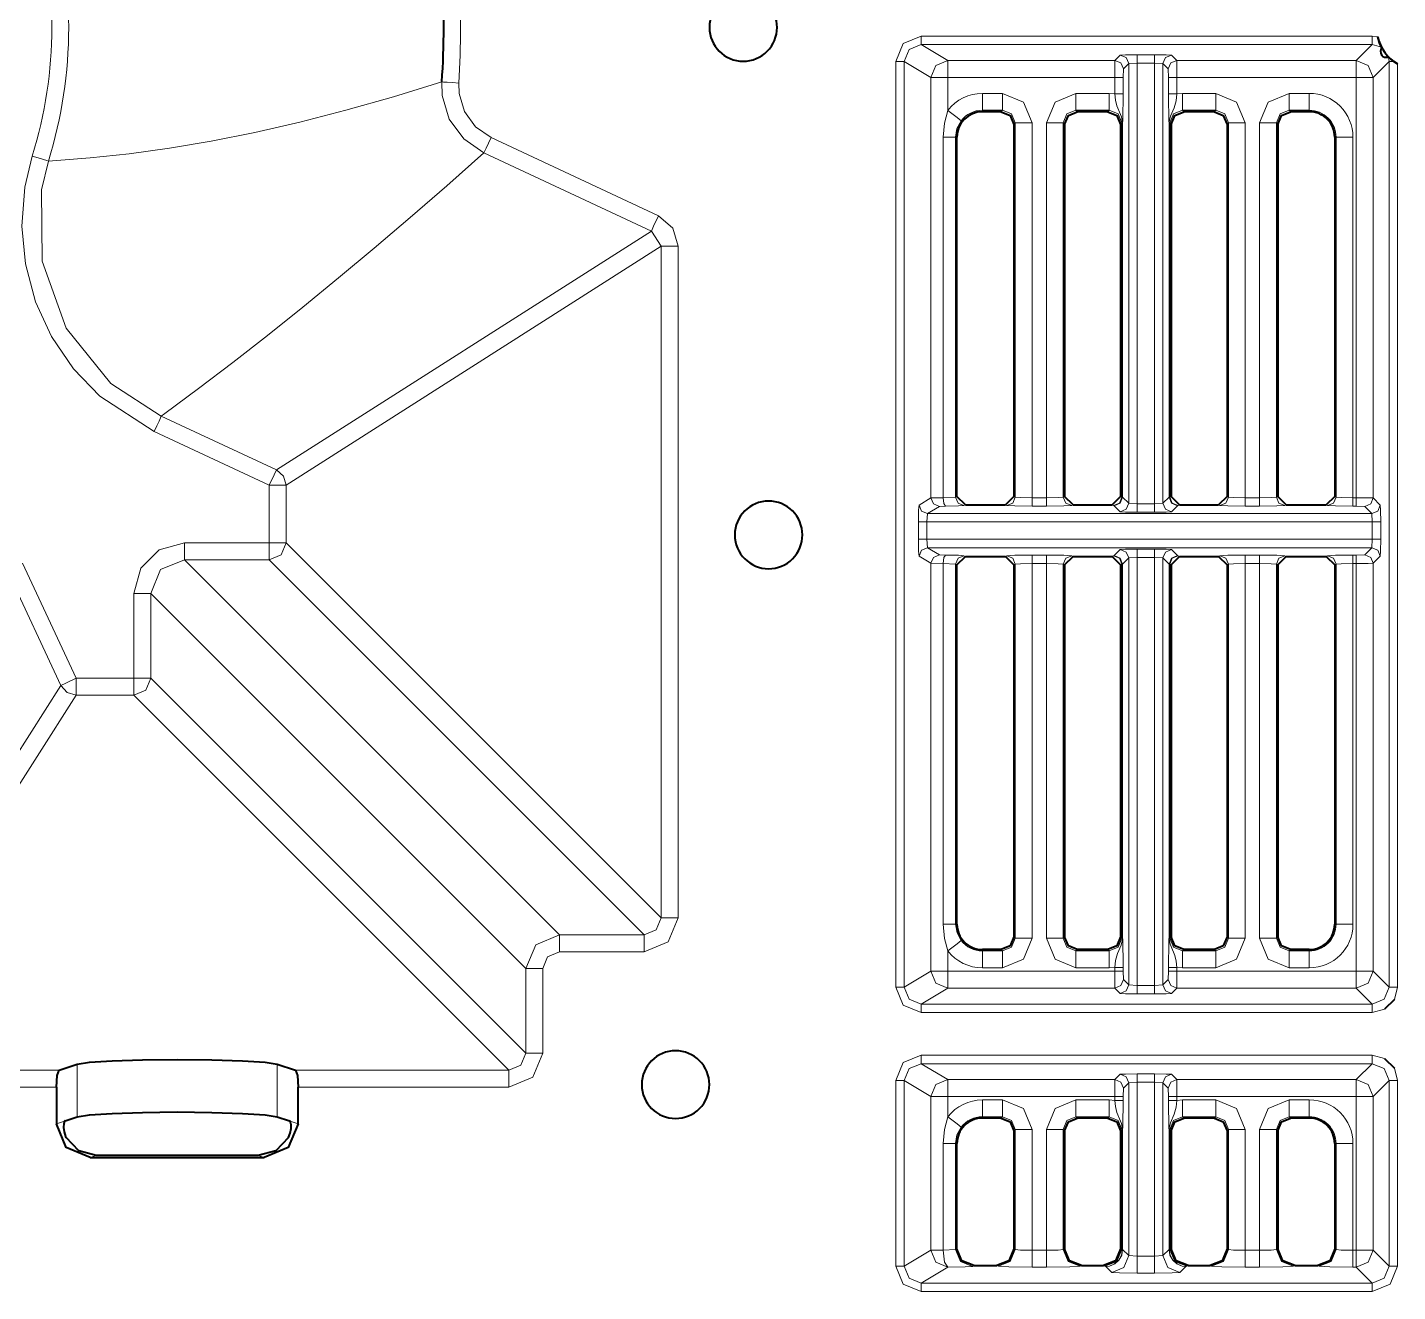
# Model space of a CAD drawing. Header units: millimetres. Extents: x 0 to 2941, y -405 to 1422.
# Drawn here: x 795.7 to 876.8, y 1128.5 to 1203.2 of the extents above; entities that cross this region are included whole.
import ezdxf

# ---------------------------------------------------------------- set-up
doc = ezdxf.new("R2010")
doc.units = ezdxf.units.MM
doc.layers.add('FINE', color=9, linetype='Continuous')
doc.layers.add('OUTLINE', color=7, linetype='Continuous')

msp = doc.modelspace()

# ---------------------------------------------------------------- linework, layer by layer
at = {"layer": 'FINE', "lineweight": 9}
for p, q in [((875.254, 1202.678), (848.589, 1202.678)), ((848.589, 1202.178), (875.254, 1202.178)), ((850.163, 1201.234), (848.589, 1202.178)), ((875.254, 1202.178), (874.31, 1201.234)), ((875.577, 1202.642), (875.254, 1202.678)), ((875.254, 1202.178), (875.793, 1202.02)), ((860.356, 1201.549), (860.041, 1201.234)), ((862.382, 1201.575), (861.356, 1201.575)), ((863.697, 1201.234), (863.381, 1201.549)), ((876.221, 1201.433), (876.254, 1201.178)), ((847.089, 1201.179), (847.089, 1146.452)), ((847.589, 1201.179), (849.163, 1200.234)), ((847.589, 1146.452), (847.589, 1201.179)), ((860.041, 1201.234), (850.163, 1201.234)), ((860.528, 1200.234), (860.541, 1200.734)), ((860.856, 1201.049), (861.356, 1201.075)), ((861.356, 1201.075), (862.382, 1201.075)), ((861.356, 1175.032), (861.356, 1201.075)), ((862.382, 1201.075), (862.382, 1175.032)), ((862.382, 1201.075), (862.882, 1201.049)), ((862.882, 1201.049), (863.197, 1200.734)), ((862.882, 1175.058), (862.882, 1201.049)), ((863.197, 1200.734), (863.21, 1200.234)), ((874.31, 1201.234), (863.697, 1201.234)), ((875.31, 1200.234), (876.254, 1201.178)), ((876.254, 1201.178), (876.254, 1146.453)), ((876.753, 1146.453), (876.753, 1201.033)), ((849.163, 1200.234), (849.163, 1175.373)), ((860.028, 1200.234), (860.028, 1199.258)), ((860.528, 1199.258), (860.528, 1200.234)), ((863.21, 1200.234), (863.21, 1199.258)), ((863.709, 1200.234), (874.31, 1200.234)), ((863.709, 1199.258), (863.709, 1200.234)), ((874.31, 1200.234), (874.31, 1175.386)), ((875.31, 1175.373), (875.31, 1200.234)), ((853.401, 1199.288), (852.204, 1199.288)), ((859.701, 1199.288), (857.736, 1199.288)), ((860.028, 1199.258), (859.701, 1199.288)), ((871.535, 1199.288), (870.336, 1199.288)), ((852.204, 1198.208), (852.204, 1198.29)), ((852.204, 1198.29), (853.401, 1198.29)), ((853.401, 1198.29), (853.32, 1198.208)), ((857.818, 1198.208), (857.736, 1198.29)), ((857.736, 1198.29), (859.701, 1198.29)), ((859.701, 1198.29), (859.62, 1198.208)), ((866.001, 1198.29), (865.92, 1198.208)), ((870.418, 1198.208), (870.336, 1198.29)), ((870.336, 1198.29), (871.535, 1198.29)), ((871.535, 1198.29), (871.535, 1198.208)), ((854.069, 1197.459), (854.15, 1197.541)), ((854.15, 1197.541), (854.15, 1175.423)), ((855.149, 1175.386), (855.149, 1197.541)), ((855.989, 1197.541), (855.989, 1175.386)), ((856.987, 1197.541), (857.069, 1197.459)), ((856.987, 1175.423), (856.987, 1197.541)), ((860.369, 1197.459), (860.45, 1197.541)), ((860.45, 1197.541), (860.45, 1175.423)), ((860.482, 1197.541), (860.482, 1175.415)), ((863.239, 1197.541), (863.239, 1175.415)), ((863.255, 1175.415), (863.255, 1197.541)), ((863.287, 1197.541), (863.369, 1197.459)), ((863.287, 1175.423), (863.287, 1197.541)), ((866.669, 1197.459), (866.75, 1197.541)), ((866.75, 1197.541), (866.75, 1175.423)), ((867.749, 1175.386), (867.749, 1197.541)), ((869.588, 1175.423), (869.588, 1197.541)), ((869.588, 1197.541), (869.669, 1197.459)), ((849.891, 1196.709), (849.891, 1175.385)), ((850.619, 1196.709), (850.704, 1196.709)), ((850.619, 1175.421), (850.619, 1196.709)), ((873.035, 1196.709), (873.116, 1196.709)), ((873.116, 1196.709), (873.116, 1175.423)), ((874.115, 1175.386), (874.115, 1196.709)), ((822.733, 1195.772), (832.637, 1191.154)), ((796.987, 1195.287), (797.236, 1195.301)), ((832.637, 1191.154), (810.465, 1177.029)), ((832.637, 1191.154), (833.213, 1190.249)), ((811.041, 1176.124), (833.213, 1190.249)), ((833.213, 1190.249), (833.213, 1150.542)), ((834.211, 1150.542), (834.211, 1190.249)), ((803.876, 1180.359), (803.661, 1180.202)), ((803.661, 1180.202), (810.465, 1177.029)), ((811.041, 1176.124), (811.041, 1172.714)), ((850.619, 1175.421), (849.891, 1175.385)), ((850.704, 1175.464), (850.619, 1175.421)), ((854.15, 1175.423), (854.069, 1175.464)), ((857.069, 1175.464), (856.987, 1175.423)), ((860.45, 1175.423), (860.369, 1175.464)), ((860.482, 1175.415), (860.45, 1175.423)), ((863.239, 1175.415), (862.882, 1175.058)), ((863.287, 1175.423), (863.255, 1175.415)), ((863.369, 1175.464), (863.287, 1175.423)), ((866.75, 1175.423), (866.669, 1175.464)), ((869.669, 1175.464), (869.588, 1175.423)), ((873.116, 1175.423), (873.035, 1175.464)), ((849.163, 1175.373), (848.463, 1174.953)), ((848.962, 1174.453), (849.663, 1174.874)), ((849.891, 1175.385), (849.163, 1175.373)), ((849.663, 1174.874), (850.027, 1174.885)), ((851.118, 1174.921), (851.204, 1174.964)), ((853.569, 1174.964), (853.651, 1174.923)), ((855.989, 1175.386), (855.149, 1175.386)), ((857.487, 1174.923), (857.569, 1174.964)), ((859.869, 1174.964), (859.951, 1174.923)), ((859.951, 1174.923), (859.999, 1174.915)), ((859.999, 1174.915), (860.356, 1174.558)), ((861.356, 1175.032), (860.856, 1175.058)), ((862.382, 1175.032), (861.356, 1175.032)), ((862.882, 1175.058), (862.382, 1175.032)), ((863.381, 1174.558), (863.739, 1174.915)), ((863.739, 1174.915), (863.787, 1174.923)), ((863.787, 1174.923), (863.869, 1174.964)), ((866.169, 1174.964), (866.251, 1174.923)), ((867.749, 1174.886), (868.589, 1174.886)), ((870.087, 1174.923), (870.169, 1174.964)), ((872.535, 1174.964), (872.617, 1174.923)), ((874.31, 1175.386), (874.115, 1175.386)), ((874.115, 1174.886), (874.31, 1174.886)), ((874.31, 1174.886), (874.81, 1174.873)), ((874.81, 1174.873), (875.23, 1174.453)), ((875.73, 1174.953), (875.31, 1175.373)), ((848.42, 1173.953), (848.42, 1172.928)), ((848.92, 1173.953), (848.962, 1174.453)), ((848.92, 1173.953), (875.255, 1173.953)), ((875.23, 1174.453), (848.962, 1174.453)), ((861.356, 1174.532), (862.382, 1174.532)), ((875.23, 1174.453), (875.255, 1173.953)), ((875.255, 1173.953), (875.255, 1172.928)), ((875.755, 1172.928), (875.755, 1173.953)), ((833.213, 1150.542), (811.041, 1172.714)), ((848.962, 1172.427), (848.92, 1172.928)), ((848.962, 1172.427), (875.23, 1172.427)), ((849.663, 1172.008), (848.962, 1172.427)), ((860.356, 1172.323), (859.999, 1171.966)), ((862.382, 1172.348), (861.356, 1172.348)), ((863.739, 1171.966), (863.381, 1172.323)), ((875.23, 1172.427), (874.81, 1172.008)), ((875.255, 1172.928), (875.23, 1172.427)), ((795.46, 1171.518), (798.633, 1164.714)), ((810.043, 1171.716), (805.038, 1171.716)), ((810.043, 1171.716), (832.215, 1149.544)), ((848.463, 1171.928), (849.163, 1171.508)), ((849.163, 1171.508), (849.891, 1171.496)), ((849.163, 1171.508), (849.163, 1147.397)), ((850.027, 1171.995), (849.663, 1172.008)), ((849.891, 1171.496), (850.619, 1171.46)), ((849.891, 1171.496), (849.891, 1150.172)), ((851.204, 1171.917), (851.118, 1171.96)), ((853.651, 1171.958), (853.569, 1171.917)), ((854.069, 1171.417), (854.15, 1171.458)), ((855.989, 1171.995), (855.149, 1171.995)), ((855.149, 1149.34), (855.149, 1171.495)), ((855.149, 1171.495), (855.989, 1171.495)), ((855.989, 1171.495), (855.989, 1149.34)), ((856.987, 1149.34), (856.987, 1171.458)), ((856.987, 1171.458), (857.069, 1171.417)), ((859.951, 1171.958), (859.869, 1171.917)), ((859.999, 1171.966), (859.951, 1171.958)), ((860.369, 1171.417), (860.45, 1171.458)), ((860.45, 1171.458), (860.482, 1171.466)), ((860.45, 1171.458), (860.45, 1149.34)), ((860.482, 1171.466), (860.482, 1149.34)), ((860.499, 1171.466), (860.856, 1171.823)), ((860.499, 1149.34), (860.499, 1171.466)), ((860.856, 1171.823), (861.356, 1171.849)), ((860.856, 1171.823), (860.856, 1146.582)), ((861.356, 1146.556), (861.356, 1171.849)), ((861.356, 1171.849), (862.382, 1171.849)), ((862.382, 1171.849), (862.382, 1146.556)), ((862.382, 1171.849), (862.882, 1171.823)), ((862.882, 1146.582), (862.882, 1171.823)), ((862.882, 1171.823), (863.239, 1171.466)), ((863.239, 1171.466), (863.239, 1149.34)), ((863.255, 1171.466), (863.287, 1171.458)), ((863.787, 1171.958), (863.739, 1171.966)), ((863.869, 1171.917), (863.787, 1171.958)), ((866.251, 1171.958), (866.169, 1171.917)), ((868.589, 1171.995), (867.749, 1171.995)), ((867.749, 1171.495), (868.589, 1171.495)), ((867.749, 1149.34), (867.749, 1171.495)), ((868.589, 1171.495), (868.589, 1149.34)), ((869.588, 1171.458), (869.669, 1171.417)), ((870.169, 1171.917), (870.087, 1171.958)), ((872.617, 1171.958), (872.535, 1171.917)), ((873.035, 1171.417), (873.116, 1171.458)), ((873.116, 1171.458), (873.116, 1150.172)), ((874.31, 1171.995), (874.115, 1171.995)), ((874.115, 1171.495), (874.31, 1171.495)), ((874.115, 1150.172), (874.115, 1171.495)), ((874.81, 1172.008), (874.31, 1171.995)), ((875.31, 1171.508), (875.73, 1171.928)), ((875.31, 1147.397), (875.31, 1171.508)), ((797.728, 1164.292), (794.555, 1171.096)), ((803.041, 1169.719), (803.041, 1164.714)), ((803.041, 1169.719), (825.213, 1147.547)), ((797.728, 1164.292), (783.603, 1142.12)), ((825.213, 1142.542), (803.041, 1164.714)), ((784.508, 1141.544), (798.633, 1163.716)), ((802.043, 1163.716), (798.633, 1163.716)), ((802.043, 1163.716), (824.215, 1141.544)), ((850.704, 1150.172), (850.619, 1150.172)), ((873.116, 1150.172), (873.035, 1150.172)), ((857.069, 1149.421), (856.987, 1149.34)), ((860.45, 1149.34), (860.369, 1149.421)), ((866.75, 1149.34), (866.669, 1149.421)), ((827.21, 1148.546), (832.215, 1148.546)), ((850.163, 1147.397), (850.163, 1148.595)), ((853.32, 1148.673), (853.401, 1148.591)), ((857.736, 1148.591), (857.818, 1148.673)), ((825.213, 1147.547), (825.213, 1142.542)), ((826.211, 1142.542), (826.211, 1147.547)), ((849.163, 1147.397), (847.589, 1146.452)), ((860.028, 1147.397), (850.163, 1147.397)), ((852.204, 1147.592), (853.401, 1147.592)), ((857.736, 1147.592), (859.701, 1147.592)), ((859.701, 1147.592), (860.028, 1147.623)), ((860.028, 1147.623), (860.028, 1147.397)), ((860.528, 1147.397), (860.528, 1147.623)), ((860.541, 1146.897), (860.528, 1147.397)), ((863.21, 1147.397), (863.197, 1146.897)), ((863.21, 1147.623), (863.21, 1147.397)), ((864.036, 1147.592), (866.001, 1147.592)), ((876.254, 1146.453), (875.31, 1147.397)), ((850.163, 1146.397), (860.041, 1146.397)), ((860.041, 1146.397), (860.356, 1146.082)), ((860.856, 1146.582), (860.541, 1146.897)), ((861.356, 1146.556), (860.856, 1146.582)), ((862.382, 1146.556), (861.356, 1146.556)), ((862.882, 1146.582), (862.382, 1146.556)), ((863.197, 1146.897), (862.882, 1146.582)), ((863.381, 1146.082), (863.697, 1146.397)), ((863.697, 1146.397), (874.31, 1146.397)), ((874.31, 1146.397), (875.254, 1145.453)), ((876.566, 1145.726), (876.753, 1146.453)), ((861.356, 1146.056), (862.382, 1146.056)), ((848.589, 1144.954), (875.254, 1144.954)), ((875.254, 1144.954), (875.981, 1145.141)), ((875.254, 1142.427), (848.589, 1142.427)), ((875.981, 1142.239), (875.254, 1142.427)), ((797.623, 1141.544), (784.508, 1141.544)), ((798.698, 1138.789), (798.698, 1141.895)), ((810.516, 1141.895), (810.516, 1138.789)), ((824.215, 1141.544), (811.591, 1141.544)), ((848.589, 1141.927), (875.254, 1141.927)), ((850.163, 1140.984), (848.589, 1141.927)), ((875.254, 1141.927), (874.31, 1140.984)), ((876.753, 1140.928), (876.566, 1141.655)), ((847.089, 1140.928), (847.089, 1129.952)), ((847.589, 1140.928), (849.163, 1139.984)), ((847.589, 1129.952), (847.589, 1140.928)), ((860.041, 1140.984), (850.163, 1140.984)), ((860.356, 1141.299), (860.041, 1140.984)), ((860.541, 1140.484), (860.856, 1140.799)), ((860.856, 1140.799), (861.356, 1140.825)), ((860.856, 1140.799), (860.856, 1130.581)), ((862.382, 1141.324), (861.356, 1141.324)), ((861.356, 1140.825), (862.382, 1140.825)), ((862.382, 1140.825), (862.382, 1130.543)), ((862.382, 1140.825), (862.882, 1140.799)), ((862.882, 1140.799), (863.197, 1140.484)), ((862.882, 1130.581), (862.882, 1140.799)), ((863.697, 1140.984), (863.381, 1141.299)), ((874.31, 1140.984), (863.697, 1140.984)), ((876.753, 1129.953), (876.753, 1140.928)), ((784.508, 1140.546), (797.457, 1140.546)), ((849.163, 1139.984), (849.163, 1130.897)), ((850.163, 1139.984), (860.028, 1139.984)), ((850.163, 1138.786), (850.163, 1139.984)), ((853.401, 1139.788), (852.204, 1139.788)), ((859.701, 1139.788), (857.736, 1139.788)), ((860.028, 1139.758), (859.701, 1139.788)), ((860.028, 1139.984), (860.028, 1139.758)), ((860.528, 1139.984), (860.541, 1140.484)), ((860.528, 1139.758), (860.528, 1139.984)), ((863.197, 1140.484), (863.21, 1139.984)), ((863.21, 1139.984), (863.21, 1139.758)), ((863.709, 1139.984), (874.31, 1139.984)), ((863.709, 1139.758), (863.709, 1139.984)), ((864.036, 1139.788), (863.709, 1139.758)), ((866.001, 1139.788), (864.036, 1139.788)), ((871.535, 1139.788), (870.336, 1139.788)), ((874.31, 1139.984), (874.31, 1130.897)), ((797.457, 1138.369), (797.941, 1138.526)), ((811.273, 1138.526), (811.758, 1138.369)), ((852.204, 1138.708), (852.204, 1138.79)), ((852.204, 1138.79), (853.401, 1138.79)), ((853.401, 1138.79), (853.32, 1138.708)), ((857.818, 1138.708), (857.736, 1138.79)), ((857.736, 1138.79), (859.701, 1138.79)), ((859.701, 1138.79), (859.62, 1138.708)), ((864.118, 1138.708), (864.036, 1138.79)), ((864.036, 1138.79), (866.001, 1138.79)), ((866.001, 1138.79), (865.92, 1138.708)), ((870.418, 1138.708), (870.336, 1138.79)), ((870.336, 1138.79), (871.535, 1138.79)), ((871.535, 1138.79), (871.535, 1138.708)), ((855.989, 1138.041), (855.989, 1130.897)), ((856.987, 1138.041), (857.069, 1137.96)), ((856.987, 1130.946), (856.987, 1138.041)), ((860.369, 1137.96), (860.45, 1138.041)), ((860.45, 1138.041), (860.45, 1130.946)), ((860.482, 1138.041), (860.482, 1130.939)), ((860.499, 1130.939), (860.499, 1138.041)), ((863.239, 1138.041), (863.239, 1130.939)), ((863.255, 1130.939), (863.255, 1138.041)), ((866.669, 1137.96), (866.75, 1138.041)), ((866.75, 1138.041), (866.75, 1130.946)), ((867.749, 1130.897), (867.749, 1138.041)), ((868.589, 1138.041), (868.589, 1130.897)), ((869.588, 1138.041), (869.669, 1137.96)), ((869.588, 1130.946), (869.588, 1138.041)), ((849.891, 1137.208), (849.891, 1130.897)), ((850.619, 1137.208), (850.704, 1137.208)), ((850.619, 1130.944), (850.619, 1137.208)), ((873.035, 1137.208), (873.116, 1137.208)), ((873.116, 1137.208), (873.116, 1130.946)), ((874.115, 1130.897), (874.115, 1137.208)), ((799.82, 1136.499), (799.467, 1136.386)), ((809.747, 1136.386), (809.394, 1136.499)), ((849.163, 1130.897), (847.589, 1129.952)), ((850.619, 1130.944), (849.891, 1130.897)), ((850.704, 1130.987), (850.619, 1130.944)), ((854.15, 1130.946), (854.069, 1130.987)), ((857.069, 1130.987), (856.987, 1130.946)), ((860.45, 1130.946), (860.369, 1130.987)), ((860.482, 1130.935), (860.45, 1130.946)), ((860.482, 1130.939), (860.482, 1130.935)), ((860.499, 1130.939), (860.499, 1130.932)), ((860.856, 1130.581), (860.499, 1130.939)), ((863.239, 1130.939), (862.882, 1130.581)), ((863.239, 1130.939), (863.239, 1130.932)), ((863.287, 1130.946), (863.255, 1130.935)), ((863.255, 1130.935), (863.255, 1130.939)), ((863.369, 1130.987), (863.287, 1130.946)), ((866.75, 1130.946), (866.669, 1130.987)), ((868.589, 1130.897), (867.749, 1130.897)), ((869.669, 1130.987), (869.588, 1130.946)), ((873.116, 1130.946), (873.035, 1130.987)), ((874.31, 1130.897), (874.115, 1130.897)), ((876.254, 1129.953), (875.31, 1130.897)), ((861.356, 1130.543), (860.856, 1130.581)), ((862.882, 1130.581), (862.382, 1130.543)), ((848.589, 1128.953), (850.163, 1129.897)), ((851.617, 1129.944), (851.704, 1129.988)), ((853.069, 1129.988), (853.152, 1129.947)), ((855.149, 1129.897), (855.989, 1129.897)), ((857.986, 1129.947), (858.069, 1129.988)), ((859.369, 1129.988), (859.452, 1129.947)), ((859.452, 1129.947), (859.501, 1129.937)), ((859.501, 1129.937), (859.857, 1129.582)), ((861.356, 1129.543), (862.382, 1129.543)), ((863.881, 1129.582), (864.237, 1129.937)), ((864.237, 1129.937), (864.286, 1129.947)), ((864.286, 1129.947), (864.369, 1129.988)), ((865.669, 1129.988), (865.751, 1129.947)), ((867.749, 1129.897), (868.589, 1129.897)), ((870.586, 1129.947), (870.669, 1129.988)), ((872.035, 1129.988), (872.117, 1129.947)), ((875.254, 1128.953), (848.589, 1128.953)), ((848.589, 1128.453), (875.254, 1128.453))]:
    msp.add_line(p, q, dxfattribs=at)
for points in [[(805.038, 1172.714), (810.043, 1172.714), (810.043, 1176.124), (803.239, 1179.297), (800.027, 1181.394), (798.466, 1183.013), (797.163, 1184.925), (796.227, 1186.969), (795.63, 1189.204), (795.423, 1191.441), (795.6, 1193.747), (796.033, 1195.583, 0.151865), (796.033, 1210.797), (795.425, 1214.585), (795.573, 1216.829), (796.112, 1219.079), (796.994, 1221.147), (798.247, 1223.091), (799.764, 1224.749), (801.589, 1226.169), (803.239, 1227.084)], [(796.987, 1195.287, 0.151862), (796.987, 1211.094)], [(821.248, 1199.9, 0.033081), (821.248, 1206.481)], [(852.204, 1199.288, 0.232236), (850.163, 1198.286)], [(874.115, 1196.709, 0.414243), (871.535, 1199.288)], [(852.204, 1198.29, 0.232235), (850.953, 1197.676)], [(873.116, 1196.709, 0.414214), (871.535, 1198.29)], [(870.336, 1147.592), (871.535, 1147.592, 0.414204), (874.115, 1150.172)], [(871.535, 1148.591, 0.414214), (873.116, 1150.172)], [(850.953, 1149.205, 0.232253), (852.204, 1148.591)], [(850.163, 1148.595, 0.23223), (852.204, 1147.592)], [(852.204, 1139.788, 0.232236), (850.163, 1138.786)], [(874.115, 1137.208, 0.414204), (871.535, 1139.788)], [(852.204, 1138.79, 0.232235), (850.953, 1138.175)], [(873.116, 1137.208, 0.414214), (871.535, 1138.79)]]:
    msp.add_lwpolyline(points, format="xyb", dxfattribs=at)
for points in [[(848.589, 1202.678), (847.529, 1202.238), (847.089, 1201.179)], [(847.589, 1201.179), (847.882, 1201.885), (848.589, 1202.178)], [(848.589, 1202.178), (848.589, 1202.329), (848.589, 1202.678)], [(875.254, 1202.178), (875.254, 1202.329), (875.254, 1202.678)], [(861.356, 1201.575), (860.658, 1201.567), (860.356, 1201.549)], [(860.856, 1201.049), (860.71, 1201.403), (860.356, 1201.549)], [(861.356, 1201.075), (861.356, 1201.424), (861.356, 1201.575)], [(862.382, 1201.075), (862.382, 1201.424), (862.382, 1201.575)], [(863.381, 1201.549), (863.08, 1201.567), (862.382, 1201.575)], [(862.882, 1201.049), (863.028, 1201.403), (863.381, 1201.549)], [(847.589, 1201.179), (847.435, 1201.179), (847.089, 1201.179)], [(850.163, 1201.234), (849.457, 1200.941), (849.163, 1200.234)], [(850.163, 1200.234), (850.163, 1200.932), (850.163, 1201.234)], [(860.041, 1201.234), (860.032, 1200.932), (860.028, 1200.234)], [(860.541, 1200.734), (860.394, 1201.087), (860.041, 1201.234)], [(860.541, 1200.734), (860.856, 1201.049), (860.856, 1175.058)], [(863.197, 1200.734), (863.343, 1201.087), (863.697, 1201.234)], [(863.709, 1200.234), (863.706, 1200.932), (863.697, 1201.234)], [(874.31, 1200.234), (874.31, 1200.932), (874.31, 1201.234)], [(875.31, 1200.234), (875.017, 1200.941), (874.31, 1201.234)], [(876.531, 1201.178), (876.332, 1201.178), (876.254, 1201.178)], [(820.252, 1199.966), (817.384, 1199.081), (814.582, 1198.29), (811.851, 1197.592), (809.191, 1196.986), (806.607, 1196.472), (804.145, 1196.054), (801.76, 1195.721), (799.456, 1195.471), (797.236, 1195.301)], [(821.248, 1199.9), (820.88, 1199.925), (820.563, 1199.945), (820.344, 1199.96), (820.252, 1199.966)], [(820.252, 1199.966), (820.275, 1199.155), (820.691, 1197.768), (821.542, 1196.596), (822.733, 1195.772)], [(833.059, 1192.059), (823.155, 1196.677), (822.24, 1197.31), (821.585, 1198.21), (821.266, 1199.276), (821.248, 1199.9)], [(850.163, 1200.234), (849.471, 1200.234), (849.163, 1200.234)], [(850.163, 1198.286), (850.163, 1200.234), (860.028, 1200.234)], [(860.528, 1200.234), (860.377, 1200.234), (860.028, 1200.234)], [(863.21, 1200.234), (863.361, 1200.234), (863.709, 1200.234)], [(875.31, 1200.234), (875.008, 1200.234), (874.31, 1200.234)], [(852.204, 1198.29), (852.204, 1198.6), (852.204, 1199.288)], [(853.401, 1198.29), (853.401, 1198.6), (853.401, 1199.288)], [(855.149, 1197.541), (854.637, 1198.777), (853.401, 1199.288)], [(857.736, 1199.288), (856.5, 1198.777), (855.989, 1197.541)], [(857.736, 1198.29), (857.736, 1198.6), (857.736, 1199.288)], [(859.701, 1198.29), (859.701, 1198.6), (859.701, 1199.288)], [(860.528, 1199.258), (860.377, 1199.258), (860.028, 1199.258)], [(860.028, 1199.258), (860.071, 1198.894), (860.149, 1198.551), (860.374, 1198.033), (860.425, 1197.896), (860.454, 1197.789), (860.477, 1197.644), (860.482, 1197.573), (860.482, 1197.541)], [(860.856, 1175.058), (860.499, 1175.415), (860.499, 1197.541), (860.499, 1197.553), (860.499, 1197.58), (860.5, 1197.64), (860.502, 1197.689), (860.505, 1197.763), (860.519, 1198.257), (860.526, 1198.728), (860.528, 1199.258)], [(863.21, 1199.258), (863.361, 1199.258), (863.709, 1199.258)], [(863.21, 1199.258), (863.213, 1198.666), (863.222, 1198.118), (863.235, 1197.71), (863.238, 1197.602), (863.239, 1197.568), (863.239, 1197.541)], [(863.255, 1197.541), (863.258, 1197.611), (863.267, 1197.698), (863.327, 1197.938), (863.548, 1198.437), (863.659, 1198.851), (863.709, 1199.258)], [(866.001, 1199.288), (864.036, 1199.288), (863.709, 1199.258)], [(864.036, 1198.29), (864.036, 1198.6), (864.036, 1199.288)], [(866.001, 1198.29), (866.001, 1198.6), (866.001, 1199.288)], [(867.749, 1197.541), (867.237, 1198.777), (866.001, 1199.288)], [(870.336, 1199.288), (869.1, 1198.777), (868.589, 1197.541)], [(870.336, 1199.288), (870.336, 1198.6), (870.336, 1198.29)], [(871.535, 1199.288), (871.535, 1198.6), (871.535, 1198.29)], [(850.163, 1198.286), (849.959, 1197.529), (849.891, 1196.709)], [(850.953, 1197.675), (850.707, 1197.865), (850.163, 1198.286)], [(853.401, 1198.29), (853.932, 1198.072), (854.15, 1197.541)], [(856.987, 1197.541), (857.206, 1198.072), (857.736, 1198.29)], [(859.701, 1198.29), (860.232, 1198.072), (860.45, 1197.541)], [(863.287, 1197.541), (863.506, 1198.072), (864.036, 1198.29)], [(864.118, 1198.208), (864.036, 1198.29), (866.001, 1198.29)], [(866.001, 1198.29), (866.532, 1198.072), (866.75, 1197.541)], [(869.588, 1197.541), (869.806, 1198.072), (870.336, 1198.29)], [(850.619, 1196.709), (850.702, 1197.212), (850.953, 1197.675)], [(855.149, 1197.541), (854.461, 1197.541), (854.15, 1197.541)], [(856.987, 1197.541), (856.677, 1197.541), (855.989, 1197.541)], [(860.482, 1197.541), (860.461, 1197.541), (860.45, 1197.541)], [(860.499, 1197.541), (860.494, 1197.541), (860.482, 1197.541)], [(863.239, 1197.541), (863.244, 1197.541), (863.255, 1197.541)], [(863.287, 1197.541), (863.277, 1197.541), (863.255, 1197.541)], [(867.749, 1197.541), (867.06, 1197.541), (866.75, 1197.541)], [(868.589, 1197.541), (868.589, 1175.386), (867.749, 1175.386)], [(868.589, 1197.541), (869.277, 1197.541), (869.588, 1197.541)], [(823.155, 1196.677), (822.999, 1196.342), (822.865, 1196.055), (822.772, 1195.855), (822.733, 1195.772)], [(850.619, 1196.709), (850.401, 1196.709), (849.891, 1196.709)], [(874.115, 1196.709), (873.426, 1196.709), (873.116, 1196.709)], [(803.876, 1180.359), (805.867, 1181.839), (807.889, 1183.382), (809.942, 1184.986), (812.025, 1186.652), (814.138, 1188.381), (816.243, 1190.139), (818.377, 1191.957), (820.54, 1193.834), (822.733, 1195.772)], [(796.033, 1195.583), (796.386, 1195.474), (796.689, 1195.38), (796.899, 1195.314), (796.987, 1195.287)], [(796.987, 1195.287), (796.585, 1193.586), (796.613, 1189.378), (798.032, 1185.415), (800.686, 1182.144), (803.661, 1180.202)], [(833.059, 1192.059), (832.768, 1191.437), (832.637, 1191.154)], [(834.211, 1190.249), (833.899, 1191.322), (833.059, 1192.059)], [(834.211, 1190.249), (833.525, 1190.249), (833.213, 1190.249)], [(803.239, 1179.297), (803.395, 1179.632), (803.529, 1179.919), (803.622, 1180.118), (803.661, 1180.202)], [(810.043, 1176.124), (810.333, 1176.747), (810.465, 1177.029)], [(810.465, 1177.029), (810.884, 1176.66), (811.041, 1176.124)], [(810.043, 1176.124), (810.729, 1176.124), (811.041, 1176.124)], [(850.619, 1175.421), (850.765, 1175.068), (851.118, 1174.921)], [(853.651, 1174.923), (854.004, 1175.07), (854.15, 1175.423)], [(855.149, 1175.386), (854.461, 1175.397), (854.15, 1175.423)], [(856.987, 1175.423), (856.677, 1175.397), (855.989, 1175.386)], [(857.487, 1174.923), (857.134, 1175.07), (856.987, 1175.423)], [(859.951, 1174.923), (860.304, 1175.07), (860.45, 1175.423)], [(859.999, 1174.915), (860.34, 1175.063), (860.482, 1175.415)], [(859.999, 1174.915), (860.352, 1175.062), (860.499, 1175.415)], [(860.499, 1175.415), (860.494, 1175.415), (860.482, 1175.415)], [(863.739, 1174.915), (863.385, 1175.062), (863.239, 1175.415)], [(863.255, 1175.415), (863.244, 1175.415), (863.239, 1175.415)], [(863.739, 1174.915), (863.398, 1175.063), (863.255, 1175.415)], [(863.787, 1174.923), (863.434, 1175.07), (863.287, 1175.423)], [(866.75, 1175.423), (866.604, 1175.07), (866.251, 1174.923)], [(867.749, 1175.386), (867.06, 1175.397), (866.75, 1175.423)], [(869.588, 1175.423), (869.277, 1175.397), (868.589, 1175.386)], [(869.588, 1175.423), (869.734, 1175.07), (870.087, 1174.923)], [(872.617, 1174.923), (872.969, 1175.07), (873.116, 1175.423)], [(874.115, 1175.386), (873.426, 1175.397), (873.116, 1175.423)], [(848.463, 1174.953), (848.433, 1174.651), (848.42, 1173.953)], [(848.463, 1174.953), (848.609, 1174.6), (848.962, 1174.453)], [(849.163, 1175.373), (849.31, 1175.02), (849.663, 1174.874)], [(849.891, 1175.385), (849.932, 1175.036), (850.027, 1174.885)], [(850.027, 1174.885), (850.792, 1174.899), (851.118, 1174.921)], [(853.651, 1174.923), (854.116, 1174.897), (855.149, 1174.886)], [(855.149, 1174.886), (855.149, 1175.037), (855.149, 1175.386)], [(855.149, 1174.886), (855.989, 1174.886), (857.021, 1174.897), (857.487, 1174.923)], [(855.989, 1174.886), (855.989, 1175.037), (855.989, 1175.386)], [(860.356, 1174.558), (860.71, 1174.704), (860.856, 1175.058)], [(861.356, 1174.532), (861.356, 1174.683), (861.356, 1175.032)], [(862.382, 1174.532), (862.382, 1174.683), (862.382, 1175.032)], [(863.381, 1174.558), (863.028, 1174.704), (862.882, 1175.058)], [(866.251, 1174.923), (866.716, 1174.897), (867.749, 1174.886)], [(867.749, 1175.386), (867.749, 1175.037), (867.749, 1174.886)], [(868.589, 1175.386), (868.589, 1175.037), (868.589, 1174.886)], [(868.589, 1174.886), (869.621, 1174.897), (870.087, 1174.923)], [(872.617, 1174.923), (873.082, 1174.897), (874.115, 1174.886)], [(874.115, 1174.886), (874.115, 1175.037), (874.115, 1175.386)], [(874.31, 1174.886), (874.31, 1175.037), (874.31, 1175.386)], [(875.31, 1175.373), (875.008, 1175.382), (874.31, 1175.386)], [(874.81, 1174.873), (875.163, 1175.02), (875.31, 1175.373)], [(875.23, 1174.453), (875.583, 1174.6), (875.73, 1174.953)], [(875.755, 1173.953), (875.748, 1174.651), (875.73, 1174.953)], [(848.42, 1173.953), (848.574, 1173.953), (848.92, 1173.953)], [(875.255, 1172.928), (848.92, 1172.928), (848.92, 1173.953)], [(860.356, 1174.558), (860.658, 1174.54), (861.356, 1174.532)], [(862.382, 1174.532), (863.08, 1174.54), (863.381, 1174.558)], [(875.255, 1173.953), (875.604, 1173.953), (875.755, 1173.953)], [(802.043, 1169.719), (802.444, 1171.217), (803.54, 1172.313), (805.038, 1172.714)], [(805.038, 1172.714), (805.038, 1172.028), (805.038, 1171.716)], [(810.043, 1172.714), (810.729, 1172.714), (811.041, 1172.714)], [(810.043, 1172.714), (810.043, 1172.028), (810.043, 1171.716)], [(811.041, 1172.714), (810.748, 1172.009), (810.043, 1171.716)], [(848.42, 1172.928), (848.574, 1172.928), (848.92, 1172.928)], [(848.42, 1172.928), (848.433, 1172.23), (848.463, 1171.928)], [(848.463, 1171.928), (848.609, 1172.281), (848.962, 1172.427)], [(861.356, 1172.348), (860.658, 1172.341), (860.356, 1172.323)], [(860.856, 1171.823), (860.71, 1172.177), (860.356, 1172.323)], [(861.356, 1171.849), (861.356, 1172.198), (861.356, 1172.348)], [(862.382, 1171.849), (862.382, 1172.198), (862.382, 1172.348)], [(863.381, 1172.323), (863.08, 1172.341), (862.382, 1172.348)], [(862.882, 1171.823), (863.028, 1172.177), (863.381, 1172.323)], [(875.23, 1172.427), (875.583, 1172.281), (875.73, 1171.928)], [(875.255, 1172.928), (875.604, 1172.928), (875.755, 1172.928)], [(875.73, 1171.928), (875.748, 1172.23), (875.755, 1172.928)], [(805.038, 1171.716), (803.624, 1171.133), (803.041, 1169.719)], [(832.215, 1149.544), (827.21, 1149.544), (805.038, 1171.716)], [(849.163, 1171.508), (849.31, 1171.861), (849.663, 1172.008)], [(849.891, 1171.496), (849.932, 1171.845), (850.027, 1171.995)], [(851.118, 1171.96), (850.792, 1171.982), (850.027, 1171.995)], [(850.619, 1171.46), (850.765, 1171.813), (851.118, 1171.96)], [(850.619, 1150.172), (850.619, 1171.46), (850.704, 1171.417)], [(855.149, 1171.995), (854.116, 1171.984), (853.651, 1171.958)], [(854.15, 1171.458), (854.004, 1171.811), (853.651, 1171.958)], [(854.15, 1171.458), (854.15, 1149.34), (854.069, 1149.421)], [(854.15, 1171.458), (854.461, 1171.484), (855.149, 1171.495)], [(855.149, 1171.495), (855.149, 1171.844), (855.149, 1171.995)], [(855.989, 1171.495), (855.989, 1171.844), (855.989, 1171.995)], [(857.569, 1171.917), (857.487, 1171.958), (857.021, 1171.984), (855.989, 1171.995)], [(855.989, 1171.495), (856.677, 1171.484), (856.987, 1171.458)], [(856.987, 1171.458), (857.134, 1171.811), (857.487, 1171.958)], [(860.45, 1171.458), (860.304, 1171.811), (859.951, 1171.958)], [(860.482, 1171.466), (860.34, 1171.818), (859.999, 1171.966)], [(860.499, 1171.466), (860.352, 1171.819), (859.999, 1171.966)], [(860.482, 1171.466), (860.494, 1171.466), (860.499, 1171.466)], [(863.239, 1171.466), (863.385, 1171.819), (863.739, 1171.966)], [(863.239, 1171.466), (863.244, 1171.466), (863.255, 1171.466)], [(863.255, 1171.466), (863.398, 1171.818), (863.739, 1171.966)], [(863.709, 1147.623), (863.666, 1147.987), (863.589, 1148.33), (863.364, 1148.848), (863.313, 1148.985), (863.284, 1149.091), (863.26, 1149.237), (863.256, 1149.307), (863.255, 1149.34), (863.255, 1171.466)], [(863.287, 1171.458), (863.434, 1171.811), (863.787, 1171.958)], [(863.369, 1149.421), (863.287, 1149.34), (863.287, 1171.458), (863.369, 1171.417)], [(874.31, 1171.495), (874.31, 1147.397), (863.709, 1147.397)], [(867.749, 1171.995), (866.716, 1171.984), (866.251, 1171.958)], [(866.75, 1171.458), (866.604, 1171.811), (866.251, 1171.958)], [(866.669, 1171.417), (866.75, 1171.458), (866.75, 1149.34)], [(866.75, 1171.458), (867.06, 1171.484), (867.749, 1171.495)], [(867.749, 1171.995), (867.749, 1171.844), (867.749, 1171.495)], [(868.589, 1171.995), (868.589, 1171.844), (868.589, 1171.495)], [(870.087, 1171.958), (869.621, 1171.984), (868.589, 1171.995)], [(868.589, 1171.495), (869.277, 1171.484), (869.588, 1171.458)], [(870.087, 1171.958), (869.734, 1171.811), (869.588, 1171.458)], [(869.669, 1149.421), (869.588, 1149.34), (869.588, 1171.458)], [(874.115, 1171.995), (873.082, 1171.984), (872.617, 1171.958)], [(872.617, 1171.958), (872.969, 1171.811), (873.116, 1171.458)], [(873.116, 1171.458), (873.426, 1171.484), (874.115, 1171.495)], [(874.115, 1171.995), (874.115, 1171.844), (874.115, 1171.495)], [(874.31, 1171.995), (874.31, 1171.844), (874.31, 1171.495)], [(874.31, 1171.495), (875.008, 1171.499), (875.31, 1171.508)], [(874.81, 1172.008), (875.163, 1171.861), (875.31, 1171.508)], [(798.633, 1164.714), (802.043, 1164.714), (802.043, 1169.719)], [(802.043, 1169.719), (802.729, 1169.719), (803.041, 1169.719)], [(798.633, 1164.714), (798.011, 1164.424), (797.728, 1164.292)], [(798.633, 1163.716), (798.097, 1163.873), (797.728, 1164.292)], [(798.633, 1164.714), (798.633, 1164.028), (798.633, 1163.716)], [(802.043, 1164.714), (802.043, 1164.028), (802.043, 1163.716)], [(802.043, 1164.714), (802.729, 1164.714), (803.041, 1164.714)], [(803.041, 1164.714), (802.748, 1164.009), (802.043, 1163.716)], [(833.213, 1150.542), (832.922, 1149.835), (832.215, 1149.544)], [(832.215, 1148.546), (833.627, 1149.13), (834.211, 1150.542)], [(834.211, 1150.542), (833.525, 1150.542), (833.213, 1150.542)], [(827.21, 1149.544), (825.799, 1148.958), (825.213, 1147.547)], [(827.21, 1148.546), (827.21, 1149.232), (827.21, 1149.544)], [(832.215, 1148.546), (832.215, 1149.232), (832.215, 1149.544)], [(850.619, 1150.172), (850.401, 1150.172), (849.891, 1150.172)], [(849.891, 1150.172), (849.962, 1149.336), (850.163, 1148.595)], [(850.953, 1149.205), (850.706, 1149.66), (850.619, 1150.172)], [(873.116, 1150.172), (873.426, 1150.172), (874.115, 1150.172)], [(850.163, 1148.595), (850.707, 1149.015), (850.953, 1149.205)], [(854.15, 1149.34), (853.932, 1148.809), (853.401, 1148.591)], [(853.401, 1147.592), (854.637, 1148.104), (855.149, 1149.34)], [(855.149, 1149.34), (854.461, 1149.34), (854.15, 1149.34)], [(856.987, 1149.34), (856.677, 1149.34), (855.989, 1149.34)], [(855.989, 1149.34), (856.5, 1148.104), (857.736, 1147.592)], [(857.736, 1148.591), (857.206, 1148.809), (856.987, 1149.34)], [(860.482, 1149.34), (860.461, 1149.34), (860.45, 1149.34), (860.232, 1148.809), (859.701, 1148.591)], [(860.482, 1149.34), (860.48, 1149.27), (860.471, 1149.183), (860.411, 1148.943), (860.19, 1148.443), (860.078, 1148.03), (860.028, 1147.623)], [(860.499, 1149.34), (860.494, 1149.34), (860.482, 1149.34)], [(860.528, 1147.623), (860.525, 1148.215), (860.516, 1148.763), (860.503, 1149.171), (860.5, 1149.279), (860.499, 1149.313), (860.499, 1149.34)], [(863.239, 1149.34), (863.239, 1149.328), (863.238, 1149.3), (863.237, 1149.241), (863.236, 1149.192), (863.233, 1149.118), (863.219, 1148.624), (863.212, 1148.153), (863.21, 1147.623)], [(863.239, 1149.34), (863.244, 1149.34), (863.255, 1149.34)], [(863.287, 1149.34), (863.277, 1149.34), (863.255, 1149.34)], [(864.036, 1148.591), (863.506, 1148.809), (863.287, 1149.34)], [(866.75, 1149.34), (866.532, 1148.809), (866.001, 1148.591)], [(866.001, 1147.592), (867.237, 1148.104), (867.749, 1149.34)], [(867.749, 1149.34), (867.06, 1149.34), (866.75, 1149.34)], [(869.588, 1149.34), (869.277, 1149.34), (868.589, 1149.34)], [(868.589, 1149.34), (869.1, 1148.104), (870.336, 1147.592)], [(870.336, 1148.591), (869.806, 1148.809), (869.588, 1149.34)], [(826.211, 1147.547), (826.504, 1148.253), (827.21, 1148.546)], [(853.401, 1148.591), (852.204, 1148.591), (852.204, 1148.673)], [(852.204, 1147.592), (852.204, 1148.281), (852.204, 1148.591)], [(853.401, 1147.592), (853.401, 1148.281), (853.401, 1148.591)], [(859.62, 1148.673), (859.701, 1148.591), (857.736, 1148.591)], [(857.736, 1147.592), (857.736, 1148.281), (857.736, 1148.591)], [(859.701, 1147.592), (859.701, 1148.281), (859.701, 1148.591)], [(865.92, 1148.673), (866.001, 1148.591), (864.036, 1148.591), (864.118, 1148.673)], [(864.036, 1147.592), (864.036, 1148.281), (864.036, 1148.591)], [(866.001, 1147.592), (866.001, 1148.281), (866.001, 1148.591)], [(871.535, 1148.673), (871.535, 1148.591), (870.336, 1148.591), (870.418, 1148.673)], [(870.336, 1148.591), (870.336, 1148.281), (870.336, 1147.592)], [(871.535, 1148.591), (871.535, 1148.281), (871.535, 1147.592)], [(826.211, 1147.547), (825.525, 1147.547), (825.213, 1147.547)], [(849.163, 1147.397), (849.457, 1146.69), (850.163, 1146.397)], [(850.163, 1147.397), (849.471, 1147.397), (849.163, 1147.397)], [(850.163, 1146.397), (850.163, 1146.699), (850.163, 1147.397)], [(860.528, 1147.623), (860.377, 1147.623), (860.028, 1147.623)], [(860.528, 1147.397), (860.377, 1147.397), (860.028, 1147.397)], [(860.028, 1147.397), (860.032, 1146.699), (860.041, 1146.397)], [(863.21, 1147.623), (863.361, 1147.623), (863.709, 1147.623)], [(863.21, 1147.397), (863.361, 1147.397), (863.709, 1147.397)], [(863.697, 1146.397), (863.706, 1146.699), (863.709, 1147.397)], [(863.709, 1147.397), (863.709, 1147.623), (864.036, 1147.592)], [(874.31, 1146.397), (875.017, 1146.69), (875.31, 1147.397)], [(874.31, 1146.397), (874.31, 1146.699), (874.31, 1147.397)], [(875.31, 1147.397), (875.008, 1147.397), (874.31, 1147.397)], [(847.589, 1146.452), (847.435, 1146.452), (847.089, 1146.452)], [(847.089, 1146.452), (847.529, 1145.392), (848.589, 1144.954)], [(848.589, 1145.453), (847.882, 1145.746), (847.589, 1146.452)], [(875.254, 1145.453), (848.589, 1145.453), (850.163, 1146.397)], [(860.541, 1146.897), (860.394, 1146.544), (860.041, 1146.397)], [(860.856, 1146.582), (860.71, 1146.228), (860.356, 1146.082)], [(861.356, 1146.556), (861.356, 1146.207), (861.356, 1146.056)], [(862.382, 1146.556), (862.382, 1146.207), (862.382, 1146.056)], [(862.882, 1146.582), (863.028, 1146.228), (863.381, 1146.082)], [(863.197, 1146.897), (863.343, 1146.544), (863.697, 1146.397)], [(876.254, 1146.453), (875.961, 1145.746), (875.254, 1145.453)], [(876.753, 1146.453), (876.404, 1146.453), (876.254, 1146.453)], [(848.589, 1144.954), (848.589, 1145.303), (848.589, 1145.453)], [(860.356, 1146.082), (860.658, 1146.064), (861.356, 1146.056)], [(862.382, 1146.056), (863.08, 1146.064), (863.381, 1146.082)], [(875.254, 1144.954), (875.254, 1145.303), (875.254, 1145.453)], [(811.758, 1140.546), (824.215, 1140.546), (825.627, 1141.13), (826.211, 1142.542)], [(825.213, 1142.542), (824.922, 1141.835), (824.215, 1141.544)], [(826.211, 1142.542), (825.525, 1142.542), (825.213, 1142.542)], [(848.589, 1142.427), (847.529, 1141.988), (847.089, 1140.928)], [(848.589, 1142.427), (848.589, 1142.078), (848.589, 1141.927)], [(875.254, 1142.427), (875.254, 1142.078), (875.254, 1141.927)], [(824.215, 1140.546), (824.215, 1141.232), (824.215, 1141.544)], [(847.589, 1140.928), (847.882, 1141.635), (848.589, 1141.927)], [(875.254, 1141.927), (875.961, 1141.635), (876.254, 1140.928)], [(847.589, 1140.928), (847.435, 1140.928), (847.089, 1140.928)], [(850.163, 1140.984), (849.457, 1140.691), (849.163, 1139.984)], [(850.163, 1140.984), (850.163, 1140.682), (850.163, 1139.984)], [(860.041, 1140.984), (860.032, 1140.682), (860.028, 1139.984)], [(860.041, 1140.984), (860.394, 1140.837), (860.541, 1140.484)], [(861.356, 1141.324), (860.658, 1141.317), (860.356, 1141.299)], [(860.356, 1141.299), (860.71, 1141.152), (860.856, 1140.799)], [(861.356, 1141.324), (861.356, 1141.174), (861.356, 1140.825)], [(862.382, 1130.543), (861.356, 1130.543), (861.356, 1140.825)], [(862.382, 1141.324), (862.382, 1141.174), (862.382, 1140.825)], [(863.381, 1141.299), (863.08, 1141.317), (862.382, 1141.324)], [(862.882, 1140.799), (863.028, 1141.152), (863.381, 1141.299)], [(863.197, 1140.484), (863.343, 1140.837), (863.697, 1140.984)], [(863.709, 1139.984), (863.706, 1140.682), (863.697, 1140.984)], [(874.31, 1140.984), (874.31, 1140.682), (874.31, 1139.984), (875.008, 1139.984), (875.31, 1139.984)], [(875.31, 1139.984), (875.017, 1140.691), (874.31, 1140.984)], [(875.31, 1130.897), (875.31, 1139.984), (876.254, 1140.928), (876.254, 1129.953)], [(876.753, 1140.928), (876.404, 1140.928), (876.254, 1140.928)], [(849.163, 1139.984), (849.471, 1139.984), (850.163, 1139.984)], [(852.204, 1138.79), (852.204, 1139.1), (852.204, 1139.788)], [(853.401, 1138.79), (853.401, 1139.1), (853.401, 1139.788)], [(855.989, 1130.897), (855.149, 1130.897), (855.149, 1138.041), (854.637, 1139.277), (853.401, 1139.788)], [(857.736, 1139.788), (856.5, 1139.277), (855.989, 1138.041)], [(857.736, 1138.79), (857.736, 1139.1), (857.736, 1139.788)], [(859.701, 1138.79), (859.701, 1139.1), (859.701, 1139.788)], [(860.028, 1139.984), (860.377, 1139.984), (860.528, 1139.984)], [(863.21, 1139.984), (863.361, 1139.984), (863.709, 1139.984)], [(864.036, 1138.79), (864.036, 1139.1), (864.036, 1139.788)], [(866.001, 1138.79), (866.001, 1139.1), (866.001, 1139.788)], [(867.749, 1138.041), (867.237, 1139.277), (866.001, 1139.788)], [(870.336, 1139.788), (869.1, 1139.277), (868.589, 1138.041)], [(870.336, 1139.788), (870.336, 1139.1), (870.336, 1138.79)], [(871.535, 1139.788), (871.535, 1139.1), (871.535, 1138.79)], [(860.028, 1139.758), (860.377, 1139.758), (860.528, 1139.758)], [(860.028, 1139.758), (860.071, 1139.394), (860.149, 1139.051), (860.374, 1138.533), (860.425, 1138.396), (860.454, 1138.289), (860.477, 1138.144), (860.482, 1138.074), (860.482, 1138.041)], [(860.499, 1138.041), (860.499, 1138.054), (860.499, 1138.081), (860.5, 1138.14), (860.502, 1138.189), (860.505, 1138.263), (860.519, 1138.757), (860.526, 1139.227), (860.528, 1139.758)], [(863.21, 1139.758), (863.361, 1139.758), (863.709, 1139.758)], [(863.21, 1139.758), (863.213, 1139.166), (863.222, 1138.618), (863.235, 1138.21), (863.238, 1138.102), (863.239, 1138.068), (863.239, 1138.041)], [(863.255, 1138.041), (863.258, 1138.111), (863.267, 1138.198), (863.327, 1138.437), (863.548, 1138.937), (863.659, 1139.351), (863.709, 1139.758)], [(850.163, 1138.786), (849.959, 1138.029), (849.891, 1137.208)], [(850.953, 1138.176), (850.707, 1138.365), (850.163, 1138.786)], [(850.619, 1137.208), (850.702, 1137.712), (850.953, 1138.176)], [(853.401, 1138.79), (853.932, 1138.572), (854.15, 1138.041)], [(856.987, 1138.041), (857.206, 1138.572), (857.736, 1138.79)], [(859.701, 1138.79), (860.232, 1138.572), (860.45, 1138.041)], [(863.287, 1138.041), (863.506, 1138.572), (864.036, 1138.79)], [(866.001, 1138.79), (866.532, 1138.572), (866.75, 1138.041)], [(869.588, 1138.041), (869.806, 1138.572), (870.336, 1138.79)], [(854.069, 1137.96), (854.15, 1138.041), (854.15, 1130.946)], [(855.149, 1138.041), (854.461, 1138.041), (854.15, 1138.041)], [(856.987, 1138.041), (856.677, 1138.041), (855.989, 1138.041)], [(860.482, 1138.041), (860.461, 1138.041), (860.45, 1138.041)], [(860.482, 1138.041), (860.494, 1138.041), (860.499, 1138.041)], [(863.239, 1138.041), (863.244, 1138.041), (863.255, 1138.041)], [(863.287, 1138.041), (863.277, 1138.041), (863.255, 1138.041)], [(863.287, 1130.946), (863.287, 1138.041), (863.369, 1137.96)], [(867.749, 1138.041), (867.06, 1138.041), (866.75, 1138.041)], [(868.589, 1138.041), (869.277, 1138.041), (869.588, 1138.041)], [(850.619, 1137.208), (850.401, 1137.208), (849.891, 1137.208)], [(874.115, 1137.208), (873.426, 1137.208), (873.116, 1137.208)], [(849.163, 1130.897), (849.457, 1130.19), (850.163, 1129.897)], [(849.891, 1130.897), (849.379, 1130.897), (849.163, 1130.897)], [(849.891, 1130.897), (849.973, 1130.198), (850.163, 1129.897)], [(850.619, 1130.944), (850.912, 1130.238), (851.617, 1129.944)], [(854.15, 1130.946), (853.857, 1130.24), (853.152, 1129.947)], [(855.149, 1130.897), (854.461, 1130.911), (854.15, 1130.946)], [(855.149, 1130.897), (855.149, 1130.199), (855.149, 1129.897)], [(856.987, 1130.946), (856.677, 1130.911), (855.989, 1130.897)], [(855.989, 1130.897), (855.989, 1130.199), (855.989, 1129.897)], [(856.987, 1130.946), (857.281, 1130.24), (857.986, 1129.947)], [(860.45, 1130.946), (860.157, 1130.24), (859.452, 1129.947)], [(860.482, 1130.935), (860.426, 1130.606), (860.266, 1130.314), (860.021, 1130.091), (859.716, 1129.963), (859.524, 1129.938), (859.501, 1129.937)], [(860.499, 1130.932), (860.441, 1130.603), (860.278, 1130.312), (860.029, 1130.09), (859.719, 1129.962), (859.524, 1129.938), (859.501, 1129.937)], [(860.499, 1130.939), (860.494, 1130.939), (860.482, 1130.939)], [(860.482, 1130.935), (860.494, 1130.934), (860.499, 1130.932)], [(863.255, 1130.939), (863.244, 1130.939), (863.239, 1130.939)], [(863.255, 1130.935), (863.244, 1130.934), (863.239, 1130.932), (863.297, 1130.603), (863.459, 1130.312), (863.709, 1130.09), (864.019, 1129.962), (864.213, 1129.938), (864.237, 1129.937)], [(863.255, 1130.935), (863.312, 1130.606), (863.471, 1130.314), (863.717, 1130.091), (864.022, 1129.963), (864.214, 1129.938), (864.237, 1129.937)], [(863.287, 1130.946), (863.581, 1130.24), (864.286, 1129.947)], [(866.75, 1130.946), (866.457, 1130.24), (865.751, 1129.947)], [(867.749, 1130.897), (867.06, 1130.911), (866.75, 1130.946)], [(867.749, 1130.897), (867.749, 1130.199), (867.749, 1129.897)], [(869.588, 1130.946), (869.277, 1130.911), (868.589, 1130.897)], [(868.589, 1130.897), (868.589, 1130.199), (868.589, 1129.897)], [(869.588, 1130.946), (869.88, 1130.24), (870.586, 1129.947)], [(872.117, 1129.947), (872.823, 1130.24), (873.116, 1130.946)], [(874.115, 1130.897), (873.426, 1130.911), (873.116, 1130.946)], [(874.115, 1129.897), (874.115, 1130.199), (874.115, 1130.897)], [(874.31, 1129.897), (874.31, 1130.199), (874.31, 1130.897)], [(874.31, 1129.897), (875.017, 1130.19), (875.31, 1130.897)], [(875.31, 1130.897), (875.008, 1130.897), (874.31, 1130.897)], [(860.856, 1130.581), (860.563, 1129.875), (859.857, 1129.582)], [(861.356, 1130.543), (861.356, 1129.845), (861.356, 1129.543)], [(862.382, 1130.543), (862.382, 1129.845), (862.382, 1129.543)], [(862.882, 1130.581), (863.175, 1129.875), (863.881, 1129.582)], [(847.589, 1129.952), (847.435, 1129.952), (847.089, 1129.952)], [(847.089, 1129.952), (847.529, 1128.892), (848.589, 1128.453)], [(847.589, 1129.952), (847.882, 1129.246), (848.589, 1128.953)], [(850.163, 1129.897), (851.182, 1129.915), (851.617, 1129.944)], [(853.152, 1129.947), (853.772, 1129.911), (855.149, 1129.897)], [(855.989, 1129.897), (857.366, 1129.911), (857.986, 1129.947)], [(859.857, 1129.582), (860.309, 1129.554), (861.356, 1129.543)], [(862.382, 1129.543), (863.428, 1129.554), (863.881, 1129.582)], [(865.751, 1129.947), (866.372, 1129.911), (867.749, 1129.897)], [(868.589, 1129.897), (869.966, 1129.911), (870.586, 1129.947)], [(872.117, 1129.947), (872.738, 1129.911), (874.115, 1129.897)], [(874.115, 1129.897), (874.31, 1129.897), (875.254, 1128.953)], [(875.254, 1128.953), (875.961, 1129.246), (876.254, 1129.953)], [(875.254, 1128.453), (876.314, 1128.893), (876.753, 1129.953)], [(876.753, 1129.953), (876.404, 1129.953), (876.254, 1129.953)], [(848.589, 1128.453), (848.589, 1128.802), (848.589, 1128.953)], [(875.254, 1128.953), (875.254, 1128.802), (875.254, 1128.453)]]:
    msp.add_lwpolyline(points, dxfattribs=at)
at = {"layer": 'OUTLINE', "lineweight": 40}
for p, q in [((876.753, 1201.033), (876.531, 1201.178)), ((853.32, 1198.208), (852.204, 1198.208)), ((859.62, 1198.208), (857.818, 1198.208)), ((865.92, 1198.208), (864.118, 1198.208)), ((871.535, 1198.208), (870.418, 1198.208)), ((854.069, 1197.459), (854.069, 1175.464)), ((857.069, 1197.459), (857.069, 1175.464)), ((863.369, 1197.459), (863.369, 1175.464)), ((866.669, 1197.459), (866.669, 1175.464)), ((869.669, 1197.459), (869.669, 1175.464)), ((850.704, 1175.464), (850.704, 1196.709)), ((851.204, 1174.964), (850.704, 1175.464)), ((854.069, 1175.464), (853.569, 1174.964)), ((857.569, 1174.964), (857.069, 1175.464)), ((863.869, 1174.964), (863.369, 1175.464)), ((866.669, 1175.464), (866.169, 1174.964)), ((870.169, 1174.964), (869.669, 1175.464)), ((851.204, 1174.964), (853.569, 1174.964)), ((857.569, 1174.964), (859.869, 1174.964)), ((863.869, 1174.964), (866.169, 1174.964)), ((870.169, 1174.964), (872.535, 1174.964)), ((850.704, 1171.417), (851.204, 1171.917)), ((850.704, 1150.172), (850.704, 1171.417)), ((851.204, 1171.917), (853.569, 1171.917)), ((853.569, 1171.917), (854.069, 1171.417)), ((854.069, 1171.417), (854.069, 1149.421)), ((857.069, 1171.417), (857.569, 1171.917)), ((857.069, 1171.417), (857.069, 1149.421)), ((863.369, 1171.417), (863.869, 1171.917)), ((863.369, 1171.417), (863.369, 1149.421)), ((869.669, 1171.417), (870.169, 1171.917)), ((869.669, 1171.417), (869.669, 1149.421)), ((873.035, 1171.417), (873.035, 1150.172)), ((853.32, 1148.673), (852.204, 1148.673)), ((859.62, 1148.673), (857.818, 1148.673)), ((876.566, 1145.726), (875.981, 1145.141)), ((875.981, 1142.239), (876.566, 1141.655)), ((797.623, 1141.544), (798.698, 1141.895)), ((810.516, 1141.895), (811.591, 1141.544)), ((797.457, 1140.546), (797.457, 1138.369)), ((811.758, 1138.369), (811.758, 1140.546)), ((797.976, 1138.556), (797.941, 1138.526)), ((810.516, 1138.789), (811.239, 1138.556)), ((811.273, 1138.526), (811.239, 1138.556)), ((853.32, 1138.708), (852.204, 1138.708)), ((859.62, 1138.708), (857.818, 1138.708)), ((865.92, 1138.708), (864.118, 1138.708)), ((871.535, 1138.708), (870.418, 1138.708)), ((854.069, 1137.96), (854.069, 1130.987)), ((857.069, 1137.96), (857.069, 1130.987)), ((860.369, 1137.96), (860.369, 1130.987)), ((863.369, 1137.96), (863.369, 1130.987)), ((866.669, 1137.96), (866.669, 1130.987)), ((869.669, 1137.96), (869.669, 1130.987)), ((850.704, 1130.987), (850.704, 1137.208)), ((873.035, 1137.208), (873.035, 1130.987)), ((799.467, 1136.386), (809.747, 1136.386)), ((809.394, 1136.499), (799.82, 1136.499)), ((851.704, 1129.988), (853.069, 1129.988)), ((858.069, 1129.988), (859.369, 1129.988)), ((864.369, 1129.988), (865.669, 1129.988)), ((870.669, 1129.988), (872.035, 1129.988))]:
    msp.add_line(p, q, dxfattribs=at)
for points in [[(820.252, 1199.966, 0.033094), (820.252, 1206.415)], [(875.578, 1202.642, 0.207963), (876.753, 1201.033)], [(852.204, 1198.208, 0.414146), (850.704, 1196.709)], [(873.035, 1196.709, 0.414281), (871.535, 1198.208)], [(850.704, 1150.172, 0.414214), (852.204, 1148.672)], [(871.535, 1148.672, 0.414214), (873.035, 1150.172)], [(852.204, 1138.708, 0.414214), (850.704, 1137.208)], [(873.035, 1137.208, 0.414214), (871.535, 1138.708)]]:
    msp.add_lwpolyline(points, format="xyb", dxfattribs=at)
for points in [[(836.067, 1203.191, 0.414176), (838.067, 1201.19, 0.414251), (840.067, 1203.191, 0.414226), (838.067, 1205.191, 0.414201)], [(837.567, 1173.19, 0.414201), (839.567, 1171.19, 0.414226), (841.566, 1173.19, 0.414226), (839.567, 1175.19, 0.414201)], [(832.067, 1140.69, 0.414201), (834.067, 1138.69, 0.414226), (836.067, 1140.69, 0.414226), (834.067, 1142.69, 0.414201)]]:
    msp.add_lwpolyline(points, format="xyb", close=True, dxfattribs=at)
for points in [[(875.793, 1202.02), (875.786, 1202.039), (875.757, 1202.104), (875.689, 1202.27), (875.617, 1202.488), (875.577, 1202.642)], [(875.793, 1202.02), (875.774, 1201.946), (875.752, 1201.776), (875.762, 1201.665), (875.797, 1201.57), (875.807, 1201.555), (875.811, 1201.548), (875.813, 1201.545), (875.815, 1201.543), (875.817, 1201.54), (875.818, 1201.538), (875.82, 1201.536), (875.823, 1201.532), (875.831, 1201.523), (875.849, 1201.505), (875.888, 1201.475), (875.985, 1201.436), (876.22, 1201.433)], [(876.531, 1201.178), (876.36, 1201.312), (876.269, 1201.391), (876.232, 1201.424), (876.221, 1201.433)], [(853.32, 1198.208), (853.849, 1197.989), (854.069, 1197.459)], [(857.069, 1197.459), (857.288, 1197.989), (857.818, 1198.208)], [(859.62, 1198.208), (860.15, 1197.989), (860.369, 1197.459)], [(863.369, 1197.459), (863.588, 1197.989), (864.118, 1198.208)], [(865.92, 1198.208), (866.45, 1197.989), (866.669, 1197.459)], [(869.669, 1197.459), (869.888, 1197.989), (870.418, 1198.208)], [(860.369, 1197.459), (860.369, 1175.464), (859.869, 1174.964)], [(873.035, 1196.709), (873.035, 1175.464), (872.535, 1174.964)], [(857.569, 1171.917), (859.869, 1171.917), (860.369, 1171.417)], [(860.369, 1171.417), (860.369, 1149.421), (860.15, 1148.892), (859.62, 1148.673)], [(863.869, 1171.917), (866.169, 1171.917), (866.669, 1171.417)], [(866.669, 1171.417), (866.669, 1149.421), (866.45, 1148.892), (865.92, 1148.673)], [(870.169, 1171.917), (872.535, 1171.917), (873.035, 1171.417)], [(854.069, 1149.421), (853.849, 1148.892), (853.32, 1148.673)], [(857.818, 1148.673), (857.288, 1148.892), (857.069, 1149.421)], [(865.92, 1148.673), (864.118, 1148.673), (863.588, 1148.892), (863.369, 1149.421)], [(871.535, 1148.673), (870.418, 1148.673), (869.888, 1148.892), (869.669, 1149.421)], [(797.457, 1140.546), (797.505, 1141.232), (797.623, 1141.544)], [(798.698, 1141.895), (799.411, 1142.008), (800.75, 1142.1), (802.555, 1142.16), (804.607, 1142.181), (806.659, 1142.16), (808.464, 1142.1), (809.803, 1142.008), (810.516, 1141.895)], [(811.591, 1141.544), (811.709, 1141.232), (811.758, 1140.546)], [(797.976, 1138.556), (798.698, 1138.789), (799.411, 1138.9), (800.75, 1138.991), (802.555, 1139.05), (804.607, 1139.071), (806.659, 1139.05), (808.464, 1138.991), (809.803, 1138.9), (810.516, 1138.789)], [(799.467, 1136.386), (798.044, 1136.966), (797.457, 1138.369)], [(797.941, 1138.526), (797.892, 1138.391), (797.873, 1138.164), (797.911, 1137.892), (798.004, 1137.63), (798.04, 1137.558)], [(811.758, 1138.369), (811.17, 1136.966), (809.747, 1136.386)], [(811.174, 1137.558), (811.285, 1137.827), (811.337, 1138.092), (811.336, 1138.306), (811.301, 1138.468), (811.273, 1138.526)], [(853.32, 1138.708), (853.849, 1138.489), (854.069, 1137.96)], [(857.069, 1137.96), (857.288, 1138.489), (857.818, 1138.708)], [(859.62, 1138.708), (860.15, 1138.489), (860.369, 1137.96)], [(863.369, 1137.96), (863.588, 1138.489), (864.118, 1138.708)], [(865.92, 1138.708), (866.45, 1138.489), (866.669, 1137.96)], [(869.669, 1137.96), (869.888, 1138.489), (870.418, 1138.708)], [(799.82, 1136.499), (798.779, 1136.784), (798.04, 1137.558)], [(811.174, 1137.558), (810.435, 1136.784), (809.394, 1136.499)], [(851.704, 1129.988), (850.997, 1130.28), (850.704, 1130.987)], [(854.069, 1130.987), (853.776, 1130.28), (853.069, 1129.988)], [(858.069, 1129.988), (857.362, 1130.28), (857.069, 1130.987)], [(860.369, 1130.987), (860.076, 1130.28), (859.369, 1129.988)], [(864.369, 1129.988), (863.662, 1130.28), (863.369, 1130.987)], [(866.669, 1130.987), (866.376, 1130.28), (865.669, 1129.988)], [(870.669, 1129.988), (869.962, 1130.28), (869.669, 1130.987)], [(873.035, 1130.987), (872.742, 1130.28), (872.035, 1129.988)]]:
    msp.add_lwpolyline(points, dxfattribs=at)

doc.saveas('drawing.dxf')
